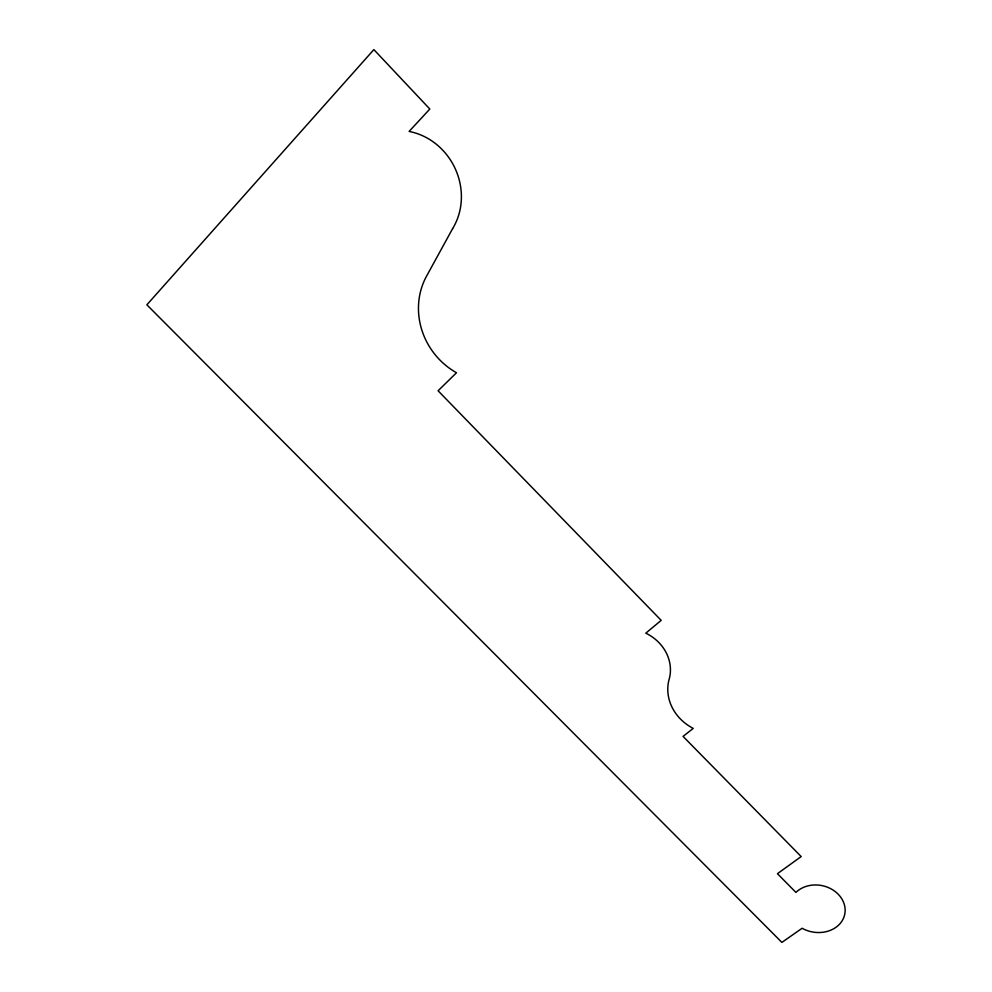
<?xml version="1.0" encoding="UTF-8"?>
<svg xmlns="http://www.w3.org/2000/svg" width="992" height="992" viewBox="0 0 992 992"><rect width="100%" height="100%" fill="white"/><g stroke="black" fill="none" stroke-linecap="round" stroke-linejoin="round"><path stroke-width="1.49" d="M452.6 228.656L427.019 275.317A70.779 66.253 52.9 0 0 456.494 372.756L438.08 390.774L661.193 620.36L645.804 633.169A42.16 37.808 21.9 0 1 668.955 679.942A46.872 41.937 16.2 0 0 693.222 728.388L683.066 736.399L801.176 856.567L777.443 873.692L795.931 892.416A27.912 23.498 11.7 0 1 836.616 892.726A27.912 23.498 11.7 0 1 835.859 927.384A29.004 24.416 11.7 0 1 802.106 928.264L781.894 942.4L146.866 304.817L373.872 49.6L429.821 109.033L409.101 131.44A63.004 57.722 63.7 0 1 452.6 228.656"/></g></svg>
